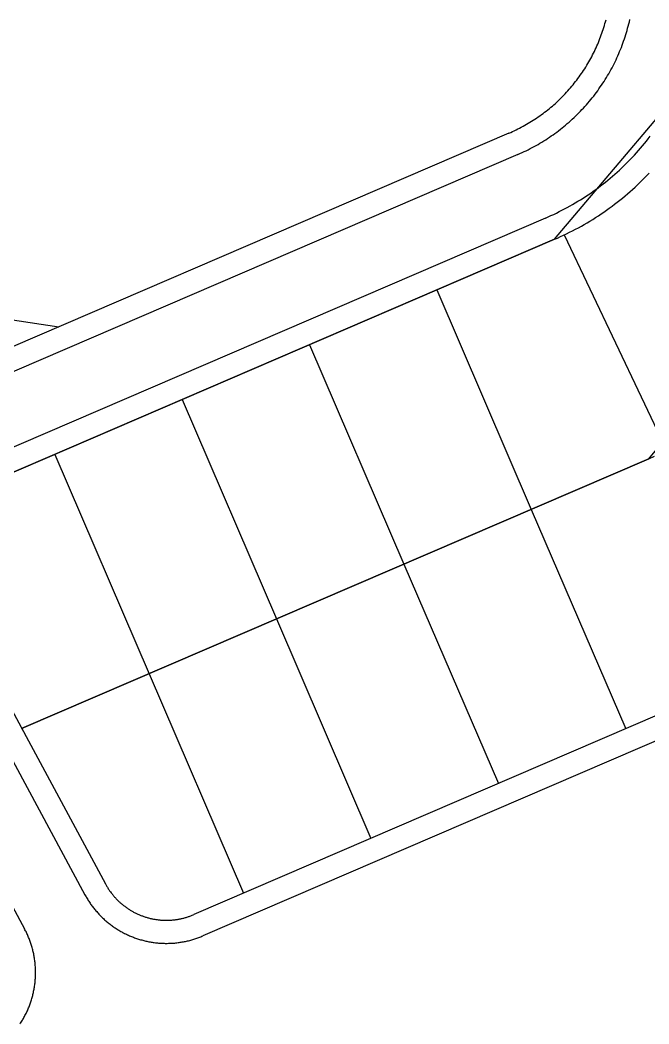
# Model space of a CAD drawing. Header units: metres. Extents: x 680594 to 684853, y 828874 to 830078.
# Drawn here: x 681853.3 to 681934.9, y 829366.3 to 829496.6 of the extents above; entities that cross this region are included whole.
import ezdxf

# ---------------------------------------------------------------- set-up
doc = ezdxf.new("R2010")
doc.units = ezdxf.units.M
doc.layers.add('PLOT_LINES', color=7, linetype='Continuous')

msp = doc.modelspace()

# ---------------------------------------------------------------- linework, layer by layer
at = {"layer": 'PLOT_LINES'}
for points in [[(681841.21, 829433.14), (681922.61, 829468.16), (681943.92, 829493.34), (681950.53, 829536.04)], [(681841.21, 829433.14), (681922.61, 829468.16), (681943.92, 829493.34), (681950.53, 829536.04)], [(681853.46, 829404.66), (681934.86, 829439.68), (681974.38, 829487.47), (681981.17, 829531.29)], [(681853.46, 829404.66), (681934.86, 829439.68), (681974.38, 829487.47), (681981.17, 829531.29)], [(681916.68, 829481.93), (681916.92, 829482.04), (681917.15, 829482.14), (681917.38, 829482.25), (681917.62, 829482.36), (681917.85, 829482.48), (681918.07, 829482.59), (681918.3, 829482.71), (681918.53, 829482.83), (681918.75, 829482.96), (681918.98, 829483.09), (681919.2, 829483.22), (681919.42, 829483.35), (681919.64, 829483.48), (681919.86, 829483.62), (681920.07, 829483.76), (681920.29, 829483.9), (681920.5, 829484.05), (681920.71, 829484.2), (681920.92, 829484.35), (681921.13, 829484.5), (681921.33, 829484.65), (681921.53, 829484.81), (681921.74, 829484.97), (681921.94, 829485.13), (681922.13, 829485.3), (681922.33, 829485.46), (681922.52, 829485.63), (681922.72, 829485.8), (681922.91, 829485.98), (681923.09, 829486.15), (681923.28, 829486.33), (681923.46, 829486.51), (681923.64, 829486.69), (681923.82, 829486.87), (681924, 829487.06), (681924.18, 829487.25), (681924.35, 829487.44), (681924.52, 829487.63), (681924.69, 829487.83), (681924.86, 829488.02), (681925.02, 829488.22), (681925.18, 829488.42), (681925.34, 829488.62), (681925.5, 829488.83), (681925.65, 829489.03), (681925.8, 829489.24), (681925.95, 829489.45), (681926.1, 829489.66), (681926.25, 829489.87), (681926.39, 829490.09), (681926.53, 829490.3), (681926.66, 829490.52), (681926.8, 829490.74), (681926.93, 829490.96), (681927.06, 829491.18), (681927.19, 829491.41), (681927.31, 829491.63), (681927.43, 829491.86), (681927.55, 829492.09), (681927.67, 829492.31), (681927.78, 829492.55), (681927.89, 829492.78), (681928, 829493.01), (681928.11, 829493.25), (681928.21, 829493.48), (681928.31, 829493.72), (681928.41, 829493.96), (681928.5, 829494.2), (681928.59, 829494.44), (681928.68, 829494.68), (681928.77, 829494.92), (681928.85, 829495.16), (681928.93, 829495.41), (681929.01, 829495.65), (681929.08, 829495.9), (681929.15, 829496.15), (681929.22, 829496.39), (681929.29, 829496.64)], [(681916.68, 829481.93), (681916.92, 829482.04), (681917.15, 829482.14), (681917.38, 829482.25), (681917.62, 829482.36), (681917.85, 829482.48), (681918.07, 829482.59), (681918.3, 829482.71), (681918.53, 829482.83), (681918.75, 829482.96), (681918.98, 829483.09), (681919.2, 829483.22), (681919.42, 829483.35), (681919.64, 829483.48), (681919.86, 829483.62), (681920.07, 829483.76), (681920.29, 829483.9), (681920.5, 829484.05), (681920.71, 829484.2), (681920.92, 829484.35), (681921.13, 829484.5), (681921.33, 829484.65), (681921.53, 829484.81), (681921.74, 829484.97), (681921.94, 829485.13), (681922.13, 829485.3), (681922.33, 829485.46), (681922.52, 829485.63), (681922.72, 829485.8), (681922.91, 829485.98), (681923.09, 829486.15), (681923.28, 829486.33), (681923.46, 829486.51), (681923.64, 829486.69), (681923.82, 829486.87), (681924, 829487.06), (681924.18, 829487.25), (681924.35, 829487.44), (681924.52, 829487.63), (681924.69, 829487.83), (681924.86, 829488.02), (681925.02, 829488.22), (681925.18, 829488.42), (681925.34, 829488.62), (681925.5, 829488.83), (681925.65, 829489.03), (681925.8, 829489.24), (681925.95, 829489.45), (681926.1, 829489.66), (681926.25, 829489.87), (681926.39, 829490.09), (681926.53, 829490.3), (681926.66, 829490.52), (681926.8, 829490.74), (681926.93, 829490.96), (681927.06, 829491.18), (681927.19, 829491.41), (681927.31, 829491.63), (681927.43, 829491.86), (681927.55, 829492.09), (681927.67, 829492.31), (681927.78, 829492.55), (681927.89, 829492.78), (681928, 829493.01), (681928.11, 829493.25), (681928.21, 829493.48), (681928.31, 829493.72), (681928.41, 829493.96), (681928.5, 829494.2), (681928.59, 829494.44), (681928.68, 829494.68), (681928.77, 829494.92), (681928.85, 829495.16), (681928.93, 829495.41), (681929.01, 829495.65), (681929.08, 829495.9), (681929.15, 829496.15), (681929.22, 829496.39), (681929.29, 829496.64)], [(681917.87, 829479.18), (681918.13, 829479.3), (681918.4, 829479.42), (681918.66, 829479.54), (681918.93, 829479.66), (681919.19, 829479.79), (681919.45, 829479.93), (681919.71, 829480.06), (681919.96, 829480.2), (681920.22, 829480.34), (681920.47, 829480.48), (681920.72, 829480.63), (681920.97, 829480.78), (681921.22, 829480.93), (681921.47, 829481.09), (681921.71, 829481.25), (681921.95, 829481.41), (681922.19, 829481.57), (681922.43, 829481.74), (681922.67, 829481.91), (681922.91, 829482.08), (681923.14, 829482.26), (681923.37, 829482.44), (681923.6, 829482.62), (681923.82, 829482.8), (681924.05, 829482.99), (681924.27, 829483.18), (681924.49, 829483.37), (681924.71, 829483.56), (681924.92, 829483.76), (681925.14, 829483.96), (681925.35, 829484.16), (681925.56, 829484.36), (681925.76, 829484.57), (681925.97, 829484.78), (681926.17, 829484.99), (681926.37, 829485.2), (681926.56, 829485.41), (681926.76, 829485.63), (681926.95, 829485.85), (681927.14, 829486.07), (681927.32, 829486.3), (681927.51, 829486.53), (681927.69, 829486.75), (681927.87, 829486.98), (681928.04, 829487.22), (681928.21, 829487.45), (681928.38, 829487.69), (681928.55, 829487.93), (681928.72, 829488.17), (681928.88, 829488.41), (681929.04, 829488.66), (681929.19, 829488.9), (681929.34, 829489.15), (681929.49, 829489.4), (681929.64, 829489.65), (681929.79, 829489.91), (681929.93, 829490.16), (681930.07, 829490.42), (681930.2, 829490.68), (681930.33, 829490.94), (681930.46, 829491.2), (681930.59, 829491.46), (681930.71, 829491.72), (681930.83, 829491.99), (681930.95, 829492.26), (681931.06, 829492.53), (681931.17, 829492.79), (681931.28, 829493.07), (681931.38, 829493.34), (681931.48, 829493.61), (681931.58, 829493.89), (681931.68, 829494.16), (681931.77, 829494.44), (681931.86, 829494.72), (681931.94, 829495), (681932.02, 829495.28), (681932.1, 829495.56), (681932.18, 829495.84), (681932.25, 829496.12), (681932.32, 829496.4), (681932.38, 829496.69)], [(681917.87, 829479.18), (681918.13, 829479.3), (681918.4, 829479.42), (681918.66, 829479.54), (681918.93, 829479.66), (681919.19, 829479.79), (681919.45, 829479.93), (681919.71, 829480.06), (681919.96, 829480.2), (681920.22, 829480.34), (681920.47, 829480.48), (681920.72, 829480.63), (681920.97, 829480.78), (681921.22, 829480.93), (681921.47, 829481.09), (681921.71, 829481.25), (681921.95, 829481.41), (681922.19, 829481.57), (681922.43, 829481.74), (681922.67, 829481.91), (681922.91, 829482.08), (681923.14, 829482.26), (681923.37, 829482.44), (681923.6, 829482.62), (681923.82, 829482.8), (681924.05, 829482.99), (681924.27, 829483.18), (681924.49, 829483.37), (681924.71, 829483.56), (681924.92, 829483.76), (681925.14, 829483.96), (681925.35, 829484.16), (681925.56, 829484.36), (681925.76, 829484.57), (681925.97, 829484.78), (681926.17, 829484.99), (681926.37, 829485.2), (681926.56, 829485.41), (681926.76, 829485.63), (681926.95, 829485.85), (681927.14, 829486.07), (681927.32, 829486.3), (681927.51, 829486.53), (681927.69, 829486.75), (681927.87, 829486.98), (681928.04, 829487.22), (681928.21, 829487.45), (681928.38, 829487.69), (681928.55, 829487.93), (681928.72, 829488.17), (681928.88, 829488.41), (681929.04, 829488.66), (681929.19, 829488.9), (681929.34, 829489.15), (681929.49, 829489.4), (681929.64, 829489.65), (681929.79, 829489.91), (681929.93, 829490.16), (681930.07, 829490.42), (681930.2, 829490.68), (681930.33, 829490.94), (681930.46, 829491.2), (681930.59, 829491.46), (681930.71, 829491.72), (681930.83, 829491.99), (681930.95, 829492.26), (681931.06, 829492.53), (681931.17, 829492.79), (681931.28, 829493.07), (681931.38, 829493.34), (681931.48, 829493.61), (681931.58, 829493.89), (681931.68, 829494.16), (681931.77, 829494.44), (681931.86, 829494.72), (681931.94, 829495), (681932.02, 829495.28), (681932.1, 829495.56), (681932.18, 829495.84), (681932.25, 829496.12), (681932.32, 829496.4), (681932.38, 829496.69)], [(681916.68, 829481.93), (681831.83, 829445.43)], [(681916.68, 829481.93), (681831.83, 829445.43)], [(681921.42, 829470.91), (681921.79, 829471.07), (681922.15, 829471.23), (681922.51, 829471.4), (681922.86, 829471.57), (681923.22, 829471.75), (681923.57, 829471.93), (681923.92, 829472.11), (681924.27, 829472.3), (681924.62, 829472.49), (681924.96, 829472.69), (681925.31, 829472.89), (681925.65, 829473.09), (681925.98, 829473.3), (681926.32, 829473.51), (681926.65, 829473.73), (681926.98, 829473.95), (681927.31, 829474.17), (681927.63, 829474.4), (681927.96, 829474.63), (681928.28, 829474.86), (681928.59, 829475.1), (681928.91, 829475.34), (681929.22, 829475.59), (681929.53, 829475.84), (681929.83, 829476.09), (681930.13, 829476.35), (681930.43, 829476.61), (681930.73, 829476.87), (681931.02, 829477.14), (681931.31, 829477.41), (681931.6, 829477.68), (681931.88, 829477.96), (681932.16, 829478.24), (681932.44, 829478.52), (681932.71, 829478.81), (681932.98, 829479.1), (681933.25, 829479.39), (681933.52, 829479.69), (681933.78, 829479.99), (681934.03, 829480.29), (681934.29, 829480.59), (681934.53, 829480.9), (681934.78, 829481.21), (681935.02, 829481.53)], [(681921.42, 829470.91), (681921.79, 829471.07), (681922.15, 829471.23), (681922.51, 829471.4), (681922.86, 829471.57), (681923.22, 829471.75), (681923.57, 829471.93), (681923.92, 829472.11), (681924.27, 829472.3), (681924.62, 829472.49), (681924.96, 829472.69), (681925.31, 829472.89), (681925.65, 829473.09), (681925.98, 829473.3), (681926.32, 829473.51), (681926.65, 829473.73), (681926.98, 829473.95), (681927.31, 829474.17), (681927.63, 829474.4), (681927.96, 829474.63), (681928.28, 829474.86), (681928.59, 829475.1), (681928.91, 829475.34), (681929.22, 829475.59), (681929.53, 829475.84), (681929.83, 829476.09), (681930.13, 829476.35), (681930.43, 829476.61), (681930.73, 829476.87), (681931.02, 829477.14), (681931.31, 829477.41), (681931.6, 829477.68), (681931.88, 829477.96), (681932.16, 829478.24), (681932.44, 829478.52), (681932.71, 829478.81), (681932.98, 829479.1), (681933.25, 829479.39), (681933.52, 829479.69), (681933.78, 829479.99), (681934.03, 829480.29), (681934.29, 829480.59), (681934.53, 829480.9), (681934.78, 829481.21), (681935.02, 829481.53)], [(681917.87, 829479.18), (681833.21, 829442.76)], [(681917.87, 829479.18), (681833.21, 829442.76)], [(681715.42, 829478.41), (681858.28, 829456.81)], [(681922.61, 829468.16), (681923, 829468.33), (681923.4, 829468.51), (681923.79, 829468.69), (681924.18, 829468.87), (681924.56, 829469.07), (681924.95, 829469.26), (681925.33, 829469.46), (681925.71, 829469.67), (681926.09, 829469.87), (681926.46, 829470.09), (681926.84, 829470.31), (681927.21, 829470.53), (681927.57, 829470.75), (681927.94, 829470.98), (681928.3, 829471.22), (681928.66, 829471.46), (681929.02, 829471.7), (681929.37, 829471.95), (681929.72, 829472.2), (681930.07, 829472.45), (681930.41, 829472.71), (681930.75, 829472.98), (681931.09, 829473.25), (681931.43, 829473.52), (681931.76, 829473.79), (681932.09, 829474.07), (681932.41, 829474.35), (681932.74, 829474.64), (681933.06, 829474.93), (681933.37, 829475.23), (681933.68, 829475.52), (681933.99, 829475.82), (681934.3, 829476.13), (681934.6, 829476.44), (681934.9, 829476.75)], [(681922.61, 829468.16), (681923, 829468.33), (681923.4, 829468.51), (681923.79, 829468.69), (681924.18, 829468.87), (681924.56, 829469.07), (681924.95, 829469.26), (681925.33, 829469.46), (681925.71, 829469.67), (681926.09, 829469.87), (681926.46, 829470.09), (681926.84, 829470.31), (681927.21, 829470.53), (681927.57, 829470.75), (681927.94, 829470.98), (681928.3, 829471.22), (681928.66, 829471.46), (681929.02, 829471.7), (681929.37, 829471.95), (681929.72, 829472.2), (681930.07, 829472.45), (681930.41, 829472.71), (681930.75, 829472.98), (681931.09, 829473.25), (681931.43, 829473.52), (681931.76, 829473.79), (681932.09, 829474.07), (681932.41, 829474.35), (681932.74, 829474.64), (681933.06, 829474.93), (681933.37, 829475.23), (681933.68, 829475.52), (681933.99, 829475.82), (681934.3, 829476.13), (681934.6, 829476.44), (681934.9, 829476.75)], [(681921.42, 829470.91), (681846.53, 829438.69)], [(681921.42, 829470.91), (681846.53, 829438.69)], [(681923.87, 829468.73), (681937.19, 829440.73)], [(681923.87, 829468.73), (681937.19, 829440.73)], [(681922.61, 829468.16), (681847.72, 829435.94)], [(681922.61, 829468.16), (681847.72, 829435.94)], [(681907.35, 829461.59), (681919.6, 829433.11)], [(681907.35, 829461.59), (681919.6, 829433.11)], [(681890.82, 829454.48), (681903.07, 829426)], [(681890.82, 829454.48), (681903.07, 829426)], [(681874.28, 829447.36), (681886.53, 829418.89)], [(681874.28, 829447.36), (681886.53, 829418.89)], [(681934.86, 829439.68), (681853.46, 829404.66)], [(681934.86, 829439.68), (681853.46, 829404.66)], [(681857.75, 829440.25), (681870, 829411.77)], [(681857.75, 829440.25), (681870, 829411.77)], [(681934.86, 829439.68), (681935.59, 829440)], [(681919.6, 829433.11), (681931.85, 829404.64)], [(681919.6, 829433.11), (681931.85, 829404.64)], [(681903.07, 829426), (681915.32, 829397.52)], [(681903.07, 829426), (681915.32, 829397.52)], [(681843.36, 829423.4), (681864.33, 829384.52)], [(681843.36, 829423.4), (681864.33, 829384.52)], [(681840.72, 829421.97), (681861.68, 829383.1)], [(681840.72, 829421.97), (681861.68, 829383.1)], [(681886.53, 829418.89), (681898.78, 829390.41)], [(681886.53, 829418.89), (681898.78, 829390.41)], [(681832.93, 829417.46), (681853.83, 829378.69)], [(681832.93, 829417.46), (681853.83, 829378.69)], [(681958.85, 829416.25), (681875.8, 829380.53)], [(681958.85, 829416.25), (681875.8, 829380.53)], [(681960.04, 829413.5), (681876.99, 829377.77)], [(681960.04, 829413.5), (681876.99, 829377.77)], [(681870, 829411.77), (681882.25, 829383.3)], [(681870, 829411.77), (681882.25, 829383.3)], [(681864.33, 829384.52), (681864.38, 829384.43), (681864.43, 829384.34), (681864.48, 829384.25), (681864.53, 829384.16), (681864.59, 829384.07), (681864.64, 829383.98), (681864.7, 829383.89), (681864.76, 829383.8), (681864.82, 829383.71), (681864.88, 829383.63), (681864.94, 829383.54), (681865, 829383.46), (681865.06, 829383.37), (681865.13, 829383.29), (681865.19, 829383.21), (681865.26, 829383.12), (681865.32, 829383.04), (681865.39, 829382.96), (681865.46, 829382.88), (681865.53, 829382.8), (681865.6, 829382.73), (681865.67, 829382.65), (681865.74, 829382.57), (681865.82, 829382.5), (681865.89, 829382.42), (681865.96, 829382.35), (681866.04, 829382.28), (681866.12, 829382.2), (681866.19, 829382.13), (681866.27, 829382.06), (681866.35, 829381.99), (681866.43, 829381.92), (681866.51, 829381.86), (681866.59, 829381.79), (681866.67, 829381.72), (681866.76, 829381.66), (681866.84, 829381.6), (681866.93, 829381.53), (681867.01, 829381.47), (681867.1, 829381.41), (681867.18, 829381.35), (681867.27, 829381.29), (681867.36, 829381.24), (681867.45, 829381.18), (681867.54, 829381.12), (681867.63, 829381.07), (681867.72, 829381.02), (681867.81, 829380.96), (681867.9, 829380.91), (681867.99, 829380.86), (681868.08, 829380.81), (681868.18, 829380.77), (681868.27, 829380.72), (681868.37, 829380.67), (681868.46, 829380.63), (681868.56, 829380.58), (681868.65, 829380.54), (681868.75, 829380.5), (681868.85, 829380.46), (681868.94, 829380.42), (681869.04, 829380.38), (681869.14, 829380.35), (681869.24, 829380.31), (681869.34, 829380.28), (681869.44, 829380.24), (681869.54, 829380.21), (681869.64, 829380.18), (681869.74, 829380.15), (681869.84, 829380.12), (681869.94, 829380.09), (681870.04, 829380.07), (681870.14, 829380.04), (681870.25, 829380.02), (681870.35, 829379.99), (681870.45, 829379.97), (681870.56, 829379.95), (681870.66, 829379.93), (681870.76, 829379.92), (681870.87, 829379.9), (681870.97, 829379.88), (681871.07, 829379.87), (681871.18, 829379.86), (681871.28, 829379.84), (681871.39, 829379.83), (681871.49, 829379.82), (681871.6, 829379.82), (681871.7, 829379.81), (681871.81, 829379.8), (681871.91, 829379.8), (681872.02, 829379.8), (681872.12, 829379.79), (681872.23, 829379.79), (681872.33, 829379.79), (681872.44, 829379.79), (681872.54, 829379.8), (681872.65, 829379.8), (681872.75, 829379.81), (681872.86, 829379.81), (681872.96, 829379.82), (681873.07, 829379.83), (681873.17, 829379.84), (681873.27, 829379.85), (681873.38, 829379.86), (681873.48, 829379.88), (681873.59, 829379.89), (681873.69, 829379.91), (681873.79, 829379.93), (681873.9, 829379.95), (681874, 829379.97), (681874.1, 829379.99), (681874.21, 829380.01), (681874.31, 829380.03), (681874.41, 829380.06), (681874.51, 829380.08), (681874.61, 829380.11), (681874.72, 829380.14), (681874.82, 829380.17), (681874.92, 829380.2), (681875.02, 829380.23), (681875.12, 829380.26), (681875.22, 829380.3), (681875.31, 829380.33), (681875.41, 829380.37), (681875.51, 829380.41), (681875.61, 829380.44), (681875.71, 829380.48), (681875.8, 829380.53)], [(681864.33, 829384.52), (681864.38, 829384.43), (681864.43, 829384.34), (681864.48, 829384.25), (681864.53, 829384.16), (681864.59, 829384.07), (681864.64, 829383.98), (681864.7, 829383.89), (681864.76, 829383.8), (681864.82, 829383.71), (681864.88, 829383.63), (681864.94, 829383.54), (681865, 829383.46), (681865.06, 829383.37), (681865.13, 829383.29), (681865.19, 829383.21), (681865.26, 829383.12), (681865.32, 829383.04), (681865.39, 829382.96), (681865.46, 829382.88), (681865.53, 829382.8), (681865.6, 829382.73), (681865.67, 829382.65), (681865.74, 829382.57), (681865.82, 829382.5), (681865.89, 829382.42), (681865.96, 829382.35), (681866.04, 829382.28), (681866.12, 829382.2), (681866.19, 829382.13), (681866.27, 829382.06), (681866.35, 829381.99), (681866.43, 829381.92), (681866.51, 829381.86), (681866.59, 829381.79), (681866.67, 829381.72), (681866.76, 829381.66), (681866.84, 829381.6), (681866.93, 829381.53), (681867.01, 829381.47), (681867.1, 829381.41), (681867.18, 829381.35), (681867.27, 829381.29), (681867.36, 829381.24), (681867.45, 829381.18), (681867.54, 829381.12), (681867.63, 829381.07), (681867.72, 829381.02), (681867.81, 829380.96), (681867.9, 829380.91), (681867.99, 829380.86), (681868.08, 829380.81), (681868.18, 829380.77), (681868.27, 829380.72), (681868.37, 829380.67), (681868.46, 829380.63), (681868.56, 829380.58), (681868.65, 829380.54), (681868.75, 829380.5), (681868.85, 829380.46), (681868.94, 829380.42), (681869.04, 829380.38), (681869.14, 829380.35), (681869.24, 829380.31), (681869.34, 829380.28), (681869.44, 829380.24), (681869.54, 829380.21), (681869.64, 829380.18), (681869.74, 829380.15), (681869.84, 829380.12), (681869.94, 829380.09), (681870.04, 829380.07), (681870.14, 829380.04), (681870.25, 829380.02), (681870.35, 829379.99), (681870.45, 829379.97), (681870.56, 829379.95), (681870.66, 829379.93), (681870.76, 829379.92), (681870.87, 829379.9), (681870.97, 829379.88), (681871.07, 829379.87), (681871.18, 829379.86), (681871.28, 829379.84), (681871.39, 829379.83), (681871.49, 829379.82), (681871.6, 829379.82), (681871.7, 829379.81), (681871.81, 829379.8), (681871.91, 829379.8), (681872.02, 829379.8), (681872.12, 829379.79), (681872.23, 829379.79), (681872.33, 829379.79), (681872.44, 829379.79), (681872.54, 829379.8), (681872.65, 829379.8), (681872.75, 829379.81), (681872.86, 829379.81), (681872.96, 829379.82), (681873.07, 829379.83), (681873.17, 829379.84), (681873.27, 829379.85), (681873.38, 829379.86), (681873.48, 829379.88), (681873.59, 829379.89), (681873.69, 829379.91), (681873.79, 829379.93), (681873.9, 829379.95), (681874, 829379.97), (681874.1, 829379.99), (681874.21, 829380.01), (681874.31, 829380.03), (681874.41, 829380.06), (681874.51, 829380.08), (681874.61, 829380.11), (681874.72, 829380.14), (681874.82, 829380.17), (681874.92, 829380.2), (681875.02, 829380.23), (681875.12, 829380.26), (681875.22, 829380.3), (681875.31, 829380.33), (681875.41, 829380.37), (681875.51, 829380.41), (681875.61, 829380.44), (681875.71, 829380.48), (681875.8, 829380.53)], [(681861.68, 829383.1), (681861.75, 829382.97), (681861.82, 829382.85), (681861.89, 829382.73), (681861.96, 829382.61), (681862.04, 829382.49), (681862.11, 829382.37), (681862.18, 829382.25), (681862.26, 829382.14), (681862.34, 829382.02), (681862.42, 829381.9), (681862.5, 829381.79), (681862.58, 829381.68), (681862.67, 829381.56), (681862.75, 829381.45), (681862.84, 829381.34), (681862.93, 829381.23), (681863.02, 829381.13), (681863.11, 829381.02), (681863.2, 829380.91), (681863.29, 829380.81), (681863.38, 829380.7), (681863.48, 829380.6), (681863.57, 829380.5), (681863.67, 829380.4), (681863.77, 829380.3), (681863.87, 829380.2), (681863.97, 829380.1), (681864.07, 829380.01), (681864.18, 829379.91), (681864.28, 829379.82), (681864.39, 829379.73), (681864.49, 829379.63), (681864.6, 829379.54), (681864.71, 829379.46), (681864.82, 829379.37), (681864.93, 829379.28), (681865.04, 829379.2), (681865.15, 829379.11), (681865.27, 829379.03), (681865.38, 829378.95), (681865.49, 829378.87), (681865.61, 829378.79), (681865.73, 829378.72), (681865.85, 829378.64), (681865.97, 829378.57), (681866.08, 829378.5), (681866.21, 829378.42), (681866.33, 829378.35), (681866.45, 829378.29), (681866.57, 829378.22), (681866.7, 829378.15), (681866.82, 829378.09), (681866.95, 829378.03), (681867.07, 829377.97), (681867.2, 829377.91), (681867.33, 829377.85), (681867.45, 829377.79), (681867.58, 829377.74), (681867.71, 829377.68), (681867.84, 829377.63), (681867.97, 829377.58), (681868.1, 829377.53), (681868.24, 829377.48), (681868.37, 829377.44), (681868.5, 829377.39), (681868.63, 829377.35), (681868.77, 829377.31), (681868.9, 829377.27), (681869.04, 829377.23), (681869.17, 829377.19), (681869.31, 829377.16), (681869.44, 829377.12), (681869.58, 829377.09), (681869.72, 829377.06), (681869.85, 829377.03), (681869.99, 829377.01), (681870.13, 829376.98), (681870.27, 829376.96), (681870.41, 829376.93), (681870.54, 829376.91), (681870.68, 829376.89), (681870.82, 829376.88), (681870.96, 829376.86), (681871.1, 829376.85), (681871.24, 829376.83), (681871.38, 829376.82), (681871.52, 829376.81), (681871.66, 829376.81), (681871.8, 829376.8), (681871.94, 829376.8), (681872.08, 829376.79), (681872.22, 829376.79), (681872.36, 829376.79), (681872.5, 829376.8), (681872.64, 829376.8), (681872.78, 829376.8), (681872.92, 829376.81), (681873.06, 829376.82), (681873.2, 829376.83), (681873.34, 829376.84), (681873.48, 829376.86), (681873.62, 829376.87), (681873.76, 829376.89), (681873.89, 829376.91), (681874.03, 829376.93), (681874.17, 829376.95), (681874.31, 829376.97), (681874.45, 829377), (681874.59, 829377.02), (681874.72, 829377.05), (681874.86, 829377.08), (681875, 829377.11), (681875.13, 829377.14), (681875.27, 829377.18), (681875.4, 829377.22), (681875.54, 829377.25), (681875.67, 829377.29), (681875.81, 829377.33), (681875.94, 829377.38), (681876.07, 829377.42), (681876.21, 829377.46), (681876.34, 829377.51), (681876.47, 829377.56), (681876.6, 829377.61), (681876.73, 829377.66), (681876.86, 829377.71), (681876.99, 829377.77)], [(681861.68, 829383.1), (681861.75, 829382.97), (681861.82, 829382.85), (681861.89, 829382.73), (681861.96, 829382.61), (681862.04, 829382.49), (681862.11, 829382.37), (681862.18, 829382.25), (681862.26, 829382.14), (681862.34, 829382.02), (681862.42, 829381.9), (681862.5, 829381.79), (681862.58, 829381.68), (681862.67, 829381.56), (681862.75, 829381.45), (681862.84, 829381.34), (681862.93, 829381.23), (681863.02, 829381.13), (681863.11, 829381.02), (681863.2, 829380.91), (681863.29, 829380.81), (681863.38, 829380.7), (681863.48, 829380.6), (681863.57, 829380.5), (681863.67, 829380.4), (681863.77, 829380.3), (681863.87, 829380.2), (681863.97, 829380.1), (681864.07, 829380.01), (681864.18, 829379.91), (681864.28, 829379.82), (681864.39, 829379.73), (681864.49, 829379.63), (681864.6, 829379.54), (681864.71, 829379.46), (681864.82, 829379.37), (681864.93, 829379.28), (681865.04, 829379.2), (681865.15, 829379.11), (681865.27, 829379.03), (681865.38, 829378.95), (681865.49, 829378.87), (681865.61, 829378.79), (681865.73, 829378.72), (681865.85, 829378.64), (681865.97, 829378.57), (681866.08, 829378.5), (681866.21, 829378.42), (681866.33, 829378.35), (681866.45, 829378.29), (681866.57, 829378.22), (681866.7, 829378.15), (681866.82, 829378.09), (681866.95, 829378.03), (681867.07, 829377.97), (681867.2, 829377.91), (681867.33, 829377.85), (681867.45, 829377.79), (681867.58, 829377.74), (681867.71, 829377.68), (681867.84, 829377.63), (681867.97, 829377.58), (681868.1, 829377.53), (681868.24, 829377.48), (681868.37, 829377.44), (681868.5, 829377.39), (681868.63, 829377.35), (681868.77, 829377.31), (681868.9, 829377.27), (681869.04, 829377.23), (681869.17, 829377.19), (681869.31, 829377.16), (681869.44, 829377.12), (681869.58, 829377.09), (681869.72, 829377.06), (681869.85, 829377.03), (681869.99, 829377.01), (681870.13, 829376.98), (681870.27, 829376.96), (681870.41, 829376.93), (681870.54, 829376.91), (681870.68, 829376.89), (681870.82, 829376.88), (681870.96, 829376.86), (681871.1, 829376.85), (681871.24, 829376.83), (681871.38, 829376.82), (681871.52, 829376.81), (681871.66, 829376.81), (681871.8, 829376.8), (681871.94, 829376.8), (681872.08, 829376.79), (681872.22, 829376.79), (681872.36, 829376.79), (681872.5, 829376.8), (681872.64, 829376.8), (681872.78, 829376.8), (681872.92, 829376.81), (681873.06, 829376.82), (681873.2, 829376.83), (681873.34, 829376.84), (681873.48, 829376.86), (681873.62, 829376.87), (681873.76, 829376.89), (681873.89, 829376.91), (681874.03, 829376.93), (681874.17, 829376.95), (681874.31, 829376.97), (681874.45, 829377), (681874.59, 829377.02), (681874.72, 829377.05), (681874.86, 829377.08), (681875, 829377.11), (681875.13, 829377.14), (681875.27, 829377.18), (681875.4, 829377.22), (681875.54, 829377.25), (681875.67, 829377.29), (681875.81, 829377.33), (681875.94, 829377.38), (681876.07, 829377.42), (681876.21, 829377.46), (681876.34, 829377.51), (681876.47, 829377.56), (681876.6, 829377.61), (681876.73, 829377.66), (681876.86, 829377.71), (681876.99, 829377.77)], [(681853.26, 829366.34), (681853.33, 829366.45), (681853.41, 829366.57), (681853.48, 829366.69), (681853.56, 829366.81), (681853.63, 829366.93), (681853.7, 829367.05), (681853.77, 829367.17), (681853.83, 829367.3), (681853.9, 829367.42), (681853.96, 829367.54), (681854.03, 829367.67), (681854.09, 829367.79), (681854.15, 829367.92), (681854.21, 829368.05), (681854.26, 829368.17), (681854.32, 829368.3), (681854.37, 829368.43), (681854.42, 829368.56), (681854.47, 829368.69), (681854.52, 829368.82), (681854.57, 829368.95), (681854.62, 829369.08), (681854.66, 829369.22), (681854.71, 829369.35), (681854.75, 829369.48), (681854.79, 829369.62), (681854.83, 829369.75), (681854.86, 829369.89), (681854.9, 829370.02), (681854.93, 829370.16), (681854.97, 829370.29), (681855, 829370.43), (681855.02, 829370.57), (681855.05, 829370.7), (681855.08, 829370.84), (681855.1, 829370.98), (681855.13, 829371.12), (681855.15, 829371.25), (681855.17, 829371.39), (681855.18, 829371.53), (681855.2, 829371.67), (681855.21, 829371.81), (681855.23, 829371.95), (681855.24, 829372.09), (681855.25, 829372.23), (681855.26, 829372.36), (681855.26, 829372.5), (681855.27, 829372.64), (681855.27, 829372.78), (681855.27, 829372.92), (681855.27, 829373.06), (681855.27, 829373.2), (681855.27, 829373.34), (681855.26, 829373.48), (681855.26, 829373.62), (681855.25, 829373.76), (681855.24, 829373.9), (681855.23, 829374.04), (681855.21, 829374.18), (681855.2, 829374.32), (681855.18, 829374.46), (681855.17, 829374.59), (681855.15, 829374.73), (681855.13, 829374.87), (681855.1, 829375.01), (681855.08, 829375.15), (681855.05, 829375.28), (681855.03, 829375.42), (681855, 829375.56), (681854.97, 829375.69), (681854.93, 829375.83), (681854.9, 829375.97), (681854.86, 829376.1), (681854.83, 829376.24), (681854.79, 829376.37), (681854.75, 829376.5), (681854.71, 829376.64), (681854.66, 829376.77), (681854.62, 829376.9), (681854.57, 829377.03), (681854.53, 829377.17), (681854.48, 829377.3), (681854.43, 829377.43), (681854.37, 829377.56), (681854.32, 829377.68), (681854.26, 829377.81), (681854.21, 829377.94), (681854.15, 829378.07), (681854.09, 829378.19), (681854.03, 829378.32), (681853.96, 829378.44), (681853.9, 829378.57), (681853.83, 829378.69)], [(681853.26, 829366.34), (681853.33, 829366.45), (681853.41, 829366.57), (681853.48, 829366.69), (681853.56, 829366.81), (681853.63, 829366.93), (681853.7, 829367.05), (681853.77, 829367.17), (681853.83, 829367.3), (681853.9, 829367.42), (681853.96, 829367.54), (681854.03, 829367.67), (681854.09, 829367.79), (681854.15, 829367.92), (681854.21, 829368.05), (681854.26, 829368.17), (681854.32, 829368.3), (681854.37, 829368.43), (681854.42, 829368.56), (681854.47, 829368.69), (681854.52, 829368.82), (681854.57, 829368.95), (681854.62, 829369.08), (681854.66, 829369.22), (681854.71, 829369.35), (681854.75, 829369.48), (681854.79, 829369.62), (681854.83, 829369.75), (681854.86, 829369.89), (681854.9, 829370.02), (681854.93, 829370.16), (681854.97, 829370.29), (681855, 829370.43), (681855.02, 829370.57), (681855.05, 829370.7), (681855.08, 829370.84), (681855.1, 829370.98), (681855.13, 829371.12), (681855.15, 829371.25), (681855.17, 829371.39), (681855.18, 829371.53), (681855.2, 829371.67), (681855.21, 829371.81), (681855.23, 829371.95), (681855.24, 829372.09), (681855.25, 829372.23), (681855.26, 829372.36), (681855.26, 829372.5), (681855.27, 829372.64), (681855.27, 829372.78), (681855.27, 829372.92), (681855.27, 829373.06), (681855.27, 829373.2), (681855.27, 829373.34), (681855.26, 829373.48), (681855.26, 829373.62), (681855.25, 829373.76), (681855.24, 829373.9), (681855.23, 829374.04), (681855.21, 829374.18), (681855.2, 829374.32), (681855.18, 829374.46), (681855.17, 829374.59), (681855.15, 829374.73), (681855.13, 829374.87), (681855.1, 829375.01), (681855.08, 829375.15), (681855.05, 829375.28), (681855.03, 829375.42), (681855, 829375.56), (681854.97, 829375.69), (681854.93, 829375.83), (681854.9, 829375.97), (681854.86, 829376.1), (681854.83, 829376.24), (681854.79, 829376.37), (681854.75, 829376.5), (681854.71, 829376.64), (681854.66, 829376.77), (681854.62, 829376.9), (681854.57, 829377.03), (681854.53, 829377.17), (681854.48, 829377.3), (681854.43, 829377.43), (681854.37, 829377.56), (681854.32, 829377.68), (681854.26, 829377.81), (681854.21, 829377.94), (681854.15, 829378.07), (681854.09, 829378.19), (681854.03, 829378.32), (681853.96, 829378.44), (681853.9, 829378.57), (681853.83, 829378.69)]]:
    msp.add_lwpolyline(points, dxfattribs=at)

doc.saveas('drawing.dxf')
